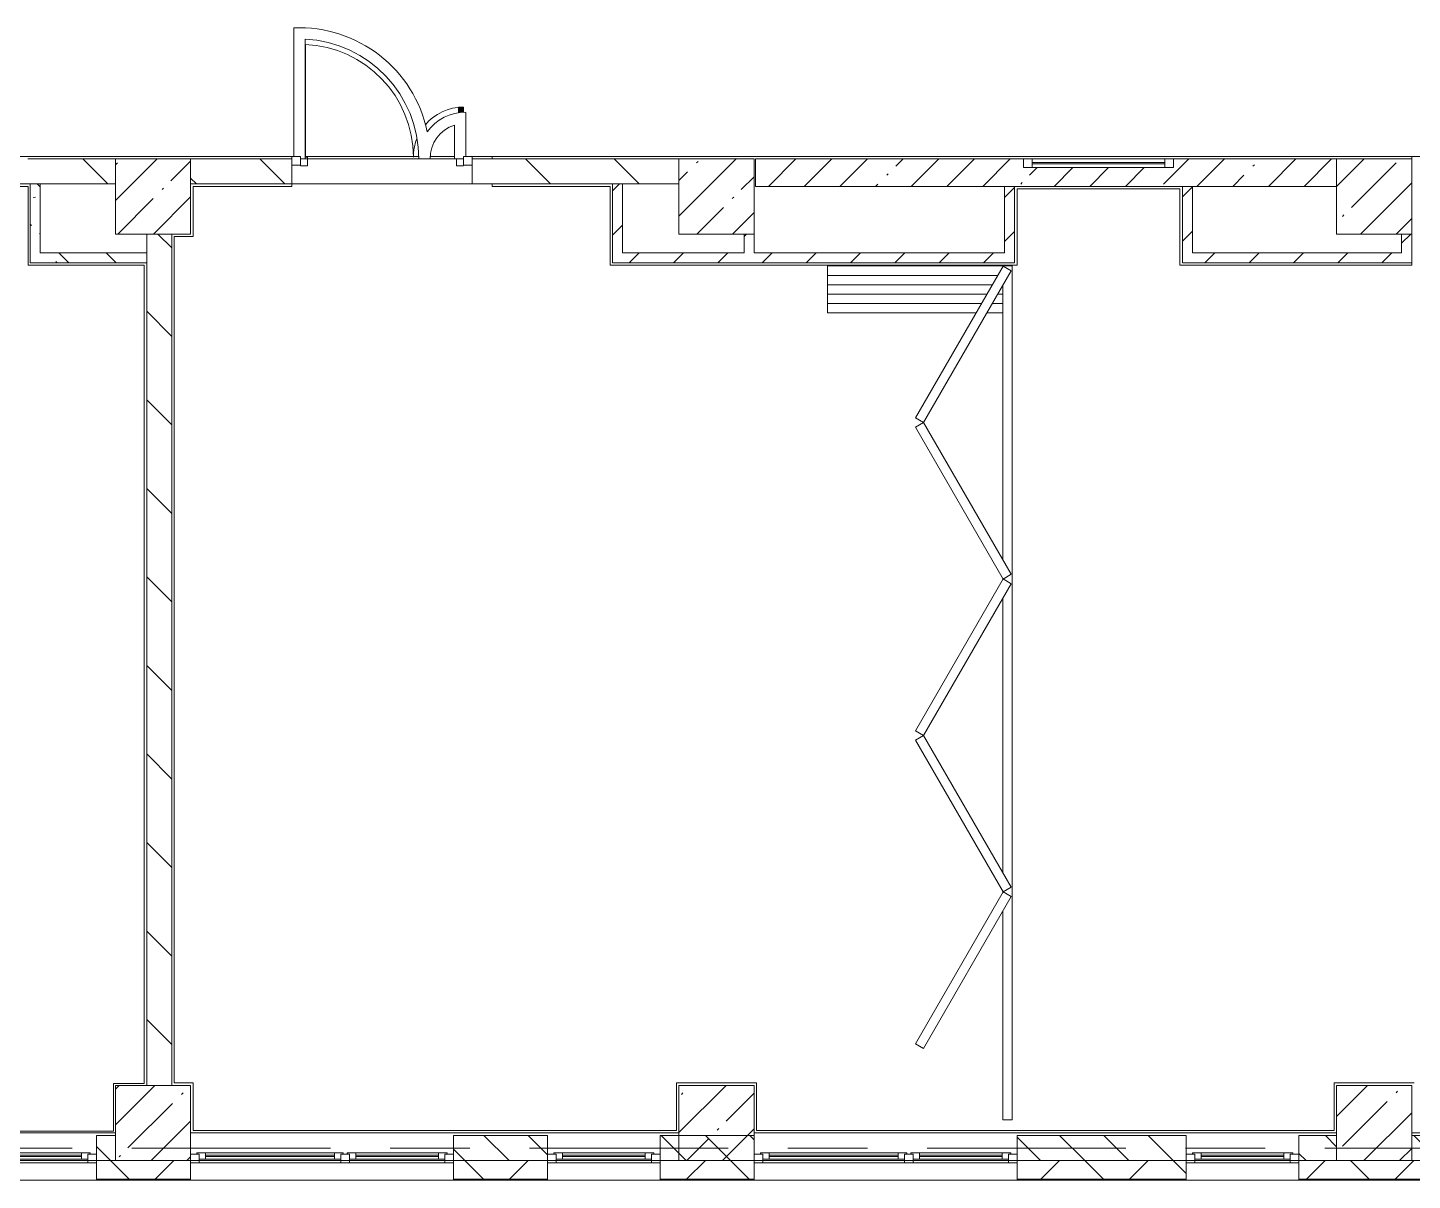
# Model space of a CAD drawing. Header units: millimetres. Extents: x 35111 to 235598, y -8553 to 29000.
# Drawn here: x 120048 to 131103, y -258 to 8948 of the extents above; entities that cross this region are included whole.
import ezdxf

# ---------------------------------------------------------------- set-up
doc = ezdxf.new("R2010")
doc.units = ezdxf.units.MM
doc.linetypes.add('Осевая', pattern=[3175, 635, -476.25, 1587.5, -476.25])
for name, color, linetype, lineweight, true_color in [('A-DETL-GENF-4', 7, 'Continuous', 5, 0xaaaaaa), ('A-DOOR-2', 7, 'Continuous', 5, 0xaaaaaa), ('A-DOOR-3', 7, 'Continuous', 5, 0xe2e2e2), ('A-DOOR-FRAM-3', 7, 'Continuous', 5, 0xaaaaaa), ('A-FLOR-2', 7, 'Continuous', 5, 0xaaaaaa), ('I-WALL-4', 7, 'Continuous', 5, 0x787878)]:
    doc.layers.add(name, color=color, linetype=linetype, lineweight=lineweight, true_color=true_color)
for name, color, linetype, lineweight in [('A-GLAZ-2', 7, 'Continuous', 5), ('A-GLAZ-CWMG-3', 7, 'Continuous', 5), ('A-WALL', 7, 'Continuous', 9), ('A-WALL-2', 7, 'Continuous', 5), ('I-WALL-3', 7, 'Continuous', 5), ('S-COLS-1', 7, 'Continuous', 5), ('Оси-2', 7, 'Осевая', 9)]:
    doc.layers.add(name, color=color, linetype=linetype, lineweight=lineweight)
pattern_1 = [(135, (108587.53, 0), (-353.553, -353.553), [])]
pattern_2 = [(45, (108587.53, 0), (-176.7767, 176.7767), [])]
pattern_3 = [(135, (108587.53, 0), (-377.17, -377.17), [533.4, -88.9, 17.78, -88.9]), (135, (108587.53, 376.94), (-377.17, -377.17), []), (50, (108587.53, 0), (637.645, -55.787), [66.675, -733.425]), (355, (108587.5, 0), (-123.35, 668.7), [53.34, -586.74]), (100.451, (108640.66, -4.65), (514.3, 612.908), [56.665, -623.315]), (46.184, (108587.5, 177.8), (948.776, -147.15), [100.01, -1100.14]), (96.636, (108666.6, 165.5), (830.91, 865.997), [85, -934.97]), (351.184, (108587.5, 177.8), (830.92, 865.99), [80.01, -880.11]), (21, (108676.43, 133.35), (530.65, -357.928), [66.675, -733.425]), (326, (108676.4, 133.35), (216.308, 644.658), [53.34, -586.74]), (71.451, (108720.65, 103.5), (746.96, 286.724), [56.665, -623.315]), (37.5, (108587.53, 0), (10.8105, 295.9426), [16.764, -562.864, 16.764, -578.866, -588.962]), (37.5, (108587.53, 0), (10.8105, 295.9426), [-1175.258, 16.764, -572.198]), (7.5, (108587.53, 0), (233.869, 350.632), [16.764, -322.834, 16.764, -549.529, -224.472]), (7.5, (108587.53, 0), (233.869, 350.632), [-905.891, 16.764, -207.708]), (327.5, (108389.28, 0), (474.568, -20.0513), [16.764, -205.486, 16.764, -676.656, -920.115]), (327.5, (108389.28, 0), (474.568, -20.0513), [-915.67, 16.764, -903.351]), (317.5, (108300.4, 0), (518.452, 88.993), [16.764, -272.161, 16.764, -443.738, -653.415]), (317.5, (108300.4, 0), (518.452, 88.993), [-749.427, 16.764, -636.65])]
pattern_4 = [(45, (108587.53, 0), (-285.123, 285.123), []), (45, (108872.65, 0), (-285.123, 285.123), [504.031, -100.806, 16.764, -84.042])]

# ---------------------------------------------------------------- blocks, each defined once
blk = doc.blocks.new('120_Окно_СКБ_1Ст - 120_Окно_СКБ_1Ст 900х2500_h_-22445987-3_9_2_птичка')
at = {"layer": 'A-GLAZ-2'}
for p, q in [((-450, -127), (-450, -57)), ((-450, -57), (-380, -57)), ((450, -57), (-450, -57)), ((-380, -57), (-380, -127)), ((380, -87), (-380, -87)), ((-380, -87), (-380, -127)), ((-330, -137), (-330, -87)), ((-330, -107), (330, -107)), ((330, -137), (330, -87)), ((380, -127), (380, -57)), ((380, -57), (450, -57)), ((380, -127), (380, -87)), ((450, -57), (450, -127)), ((-380, -127), (-450, -127)), ((-450, -127), (-400, -127)), ((-380, -127), (-400, -127)), ((-400, -127), (-400, -137)), ((-400, -137), (400, -137)), ((400, -137), (-400, -137)), ((330, -117), (-330, -117)), ((450, -127), (380, -127)), ((400, -127), (380, -127)), ((400, -127), (450, -127)), ((400, -137), (400, -127))]:
    blk.add_line(p, q, dxfattribs=at)
blk = doc.blocks.new('120_Окно_СКБ_2Ст - 120_Окно_СКБ_2Ст 2100х2500 _мал створка СЛЕВА_-V208-3_9_2_птичка')
at = {"layer": 'A-GLAZ-2'}
for p, q in [((-1050, -127), (-1050, -57)), ((-1050, -57), (-980, -57)), ((1050, -57), (-1050, -57)), ((-980, -57), (-980, -127)), ((-220, -87), (-980, -87)), ((-980, -87), (-980, -127)), ((-930, -137), (-930, -87)), ((-930, -107), (-270, -107)), ((-270, -137), (-270, -87)), ((-220, -127), (-220, -57)), ((-220, -57), (-150, -57)), ((-220, -127), (-220, -87)), ((-150, -57), (-150, -127)), ((980, -87), (-150, -87)), ((-150, -87), (-150, -127)), ((-100, -137), (-100, -87)), ((-100, -107), (930, -107)), ((930, -137), (930, -87)), ((980, -127), (980, -57)), ((980, -57), (1050, -57)), ((980, -127), (980, -87)), ((1050, -57), (1050, -127)), ((-980, -127), (-1050, -127)), ((-1050, -127), (-1000, -127)), ((-980, -127), (-1000, -127)), ((-1000, -127), (-1000, -137)), ((-1000, -137), (-200, -137)), ((-200, -137), (-1000, -137)), ((-270, -117), (-930, -117)), ((-150, -127), (-220, -127)), ((-200, -127), (-220, -127)), ((-200, -127), (-170, -127)), ((-200, -137), (-200, -127)), ((-150, -127), (-170, -127)), ((-170, -127), (-170, -137)), ((-170, -137), (1000, -137)), ((1000, -137), (-170, -137)), ((930, -117), (-100, -117)), ((1050, -127), (980, -127)), ((1000, -127), (980, -127)), ((1000, -127), (1050, -127)), ((1000, -137), (1000, -127))]:
    blk.add_line(p, q, dxfattribs=at)
blk = doc.blocks.new('120_Окно_СКБ_1Ст - 120_Окно_СКБ_1Ст 900х2500_h_-20664874-3_9_2_птичка')
at = {"layer": 'A-GLAZ-2'}
for p, q in [((-450, -127), (-450, -57)), ((-450, -57), (-380, -57)), ((450, -57), (-450, -57)), ((-380, -57), (-380, -127)), ((380, -87), (-380, -87)), ((-380, -87), (-380, -127)), ((-330, -137), (-330, -87)), ((-330, -107), (330, -107)), ((330, -137), (330, -87)), ((380, -127), (380, -57)), ((380, -57), (450, -57)), ((380, -127), (380, -87)), ((450, -57), (450, -127)), ((-380, -127), (-450, -127)), ((-450, -127), (-400, -127)), ((-380, -127), (-400, -127)), ((-400, -127), (-400, -137)), ((-400, -137), (400, -137)), ((400, -137), (-400, -137)), ((330, -117), (-330, -117)), ((450, -127), (380, -127)), ((400, -127), (380, -127)), ((400, -127), (450, -127)), ((400, -137), (400, -127))]:
    blk.add_line(p, q, dxfattribs=at)
blk = doc.blocks.new('DOR__перегородка__Прямоугольная - ТП-3_ Вн_ДПГ_6820х3300h-19315679-3_9_2_птичка')
at = {"layer": 'A-DOOR-2'}
for p, q in [((6445, 1474), (6820, 1474)), ((6445, 1474), (6445, 288)), ((6520, 1474), (6520, 244)), ((6595, 1474), (6595, 201)), ((6670, 1474), (6670, 158)), ((6745, 1474), (6745, 114)), ((6820, 1474), (6820, 0)), ((6445, 201), (6445, 75)), ((6520, 158), (6520, 75)), ((6595, 114), (6595, 75)), ((0, 75), (0, 0)), ((0, 75), (1664, 75)), ((0, 0), (6820, 0)), ((1814, 75), (1827, 75)), ((1977, 75), (4164, 75)), ((4314, 75), (4325, 75)), ((4475, 75), (6663, 75)), ((6813, 75), (6820, 75))]:
    blk.add_line(p, q, dxfattribs=at)
at = {"layer": 'A-DOOR-FRAM-3'}
for p, q in [((570, 707), (608, 772)), ((1783, 7), (570, 707)), ((608, 772), (1820, 72)), ((1821, 72), (3033, 772)), ((3071, 707), (1858, 7)), ((3033, 772), (3071, 707)), ((3070, 707), (3107, 772)), ((4282, 7), (3070, 707)), ((3107, 772), (4320, 72)), ((4319, 72), (5532, 772)), ((5569, 707), (4357, 7)), ((5532, 772), (5569, 707)), ((5569, 707), (5607, 772)), ((6781, 7), (5569, 707)), ((5607, 772), (6819, 72)), ((1820, 72), (1783, 7)), ((1858, 7), (1821, 72)), ((4320, 72), (4282, 7)), ((4357, 7), (4319, 72)), ((6819, 72), (6781, 7))]:
    blk.add_line(p, q, dxfattribs=at)
blk = doc.blocks.new('BSC_Колонна _Прямоугольная - 600х600-V306-3_9_2_птичка')
at = {"layer": 'S-COLS-1'}
h = blk.add_hatch(dxfattribs=at)
h.set_pattern_fill('FP_160', color=256, style=0, pattern_type=2)
h.set_pattern_definition([(45, (-22210, -7600), (-285.123, 285.123), []), (45, (-21924.88, -7600), (-285.123, 285.123), [504.031, -100.806, 16.764, -84.042])])
h.paths.add_polyline_path([(-300, -300), (300, -300), (300, 300), (-300, 300), (-300, 150)])
for p, q in [((300, 300), (-300, 300)), ((-300, 300), (-300, -300)), ((300, -300), (300, 300)), ((-300, -300), (300, -300))]:
    blk.add_line(p, q, dxfattribs=at)
blk = doc.blocks.new('BSC_Колонна _Прямоугольная - 600х600-V307-3_9_2_птичка')
at = {"layer": 'S-COLS-1'}
h = blk.add_hatch(dxfattribs=at)
h.set_pattern_fill('FP_161', color=256, style=0, pattern_type=2)
h.set_pattern_definition([(45, (-22210, -200), (-285.123, 285.123), []), (45, (-21924.88, -200), (-285.123, 285.123), [504.031, -100.806, 16.764, -84.042])])
h.paths.add_polyline_path([(-300, -300), (300, -300), (300, 300), (-300, 300)])
for p, q in [((300, 300), (-300, 300)), ((-300, 300), (-300, -300)), ((300, -300), (300, 300)), ((-300, -300), (300, -300))]:
    blk.add_line(p, q, dxfattribs=at)
blk = doc.blocks.new('BSC_Колонна _Прямоугольная - 600х600-20441433-3_9_2_птичка')
at = {"layer": 'S-COLS-1'}
h = blk.add_hatch(dxfattribs=at)
h.set_pattern_fill('FP_170', color=256, style=0, pattern_type=2)
h.set_pattern_definition([(45, (-12460, -7600), (-285.123, 285.123), []), (45, (-12174.88, -7600), (-285.123, 285.123), [504.031, -100.806, 16.764, -84.042])])
h.paths.add_polyline_path([(-300, -300), (300, -300), (300, 300), (-300, 300), (-300, 150)])
for p, q in [((300, 300), (-300, 300)), ((-300, 300), (-300, -300)), ((300, -300), (300, 300)), ((-300, -300), (300, -300))]:
    blk.add_line(p, q, dxfattribs=at)
blk = doc.blocks.new('BSC_Колонна _Прямоугольная - 600х600-V316-3_9_2_птичка')
at = {"layer": 'S-COLS-1'}
h = blk.add_hatch(dxfattribs=at)
h.set_pattern_fill('FP_171', color=256, style=0, pattern_type=2)
h.set_pattern_definition([(45, (-16960, -7600), (-285.123, 285.123), []), (45, (-16674.88, -7600), (-285.123, 285.123), [504.031, -100.806, 16.764, -84.042])])
h.paths.add_polyline_path([(-300, -300), (300, -300), (300, 300), (-300, 300)])
for p, q in [((300, 300), (-300, 300)), ((-300, 300), (-300, -300)), ((300, -300), (300, 300)), ((-300, -300), (300, -300))]:
    blk.add_line(p, q, dxfattribs=at)
blk = doc.blocks.new('120_Окно_СКБ_1Ст - 120_Окно_СКБ_1Ст 400х1200 EI30-24228621-3_9_2_птичка')
at = {"layer": 'A-GLAZ-2'}
for p, q in [((-600, 40), (-600, 110)), ((-600, 110), (-530, 110)), ((600, 110), (-600, 110)), ((-530, 40), (-600, 40)), ((-600, 40), (600, 40)), ((-530, 110), (-530, 40)), ((530, 80), (-530, 80)), ((530, 70), (-530, 70)), ((530, 40), (530, 110)), ((530, 110), (600, 110)), ((600, 40), (530, 40)), ((600, 110), (600, 40))]:
    blk.add_line(p, q, dxfattribs=at)
blk = doc.blocks.new('Прямоугольный импост - 50 x 70 мм-31927764-3_9_2_птичка')
at = {"layer": 'A-GLAZ-CWMG-3'}
for p, q in [((-70, 35), (0, 35)), ((-70, -35), (-70, 35)), ((0, 35), (0, -35)), ((0, -35), (-70, -35))]:
    blk.add_line(p, q, dxfattribs=at)
blk = doc.blocks.new('Дверь_Витражная_остекление_ - ДВН_ДАО_Главный вход_1200 в свету Д-22 _п_-31928779-3_9_2_птичка')
at = {"layer": 'A-DOOR-3'}
for points in [[(-615, 30), (-610, 30), (-615, 930)], [(610, 384), (650, 388), (650, 430), (610, 430), (610, 388)]]:
    blk.add_hatch(color=256, dxfattribs=at).paths.add_polyline_path(points)
at = {"layer": 'A-DETL-GENF-4'}
for p, q in [((-610, 30), (-610, 930)), ((650, 430), (610, 430)), ((610, 430), (610, 384)), ((650, 387), (650, 430)), ((-595, 30), (-615, 30)), ((-595, -40), (-595, 30)), ((595, -40), (595, 16)), ((-650, -40), (-595, -40)), ((650, -40), (595, -40))]:
    blk.add_line(p, q, dxfattribs=at)
at = {"layer": 'A-DOOR-2'}
blk.add_line((650, 430), (650, 387), dxfattribs=at)
for centre, radius, start, end in [((-650, 30), 900, 360, 87.7416), ((650, 30), 400, 90, 140.1159), ((650, 30), 400, 158.7261, 180)]:
    blk.add_arc(centre, radius, start, end, dxfattribs=at)
blk = doc.blocks.new('Прямоугольный импост - 50 x 70 мм-31701779-3_9_2_птичка')
at = {"layer": 'A-GLAZ-CWMG-3'}
for p, q in [((0, 35), (-70, 35)), ((-70, 35), (-70, -35)), ((0, -35), (0, 35)), ((-70, -35), (0, -35))]:
    blk.add_line(p, q, dxfattribs=at)

msp = doc.modelspace()

# ---------------------------------------------------------------- hatches: boundary and pattern name
at = {"layer": 'A-WALL-2'}
h = msp.add_hatch(dxfattribs=at)
h.set_pattern_fill('FP_103', color=256, style=0, pattern_type=2)
h.set_pattern_definition([(135, (108587.53, 0), (-176.7767, -176.7767), [])])
h.paths.add_polyline_path([(140697.5, -100), (140697.5, 100), (139470.4, 100), (139470.4, -100), (140286.9, -100)])
h.paths.add_polyline_path([(146577.5, -100), (146577.5, 100), (146010.5, 100), (146010.5, -100)])
h.paths.add_polyline_path([(138422.5, -100), (138570.4, -100), (138570.4, 100), (138397.3, 100), (138397.3, -100)])
h.paths.add_polyline_path([(144947.9, -100), (145110.5, -100), (145110.5, 100), (144557.5, 100), (144557.5, -100)])
h.paths.add_polyline_path([(142197.5, -100), (142457.5, -100), (142457.5, 100), (142197.5, 100), (142197.5, 39.5)])
h.paths.add_polyline_path([(127947.5, -100), (129297.5, -100), (129297.5, 100), (127947.5, 100)])
h.paths.add_polyline_path([(125371.6, -100), (125847.5, -100), (125847.5, 100), (125097.5, 100), (125097.5, -100)])
h.paths.add_polyline_path([(133761.5, -100), (134147.5, -100), (134147.5, 100), (133397.5, 100), (133397.5, -100)])
h.paths.add_polyline_path([(131297.5, -100), (131297.5, 100), (131097.5, 100), (131097.5, -100)])
h.paths.add_polyline_path([(134997.3, -100), (134997.3, 100), (134747.5, 100), (134747.5, -100)])
h.paths.add_polyline_path([(124197.5, -100), (124197.5, 100), (123447.5, 100), (123447.5, -100)])
h.paths.add_polyline_path([(130197.5, -100), (130497.5, -100), (130497.5, 100), (130197.5, 100)])
h.paths.add_polyline_path([(119697.5, -100), (119697.5, 100), (118947.3, 100), (118947.3, -100)])
h.paths.add_polyline_path([(120597.5, -100), (120747.5, -100), (120747.5, 100), (120597.5, 100)])
h.paths.add_polyline_path([(116247.5, -100), (116247.5, 100), (115417.5, 100), (115417.5, -100), (116049.6, -100)])
h = msp.add_hatch(dxfattribs=at)
h.set_pattern_fill('FP_105', color=256, style=0, pattern_type=2)
h.set_pattern_definition([(45, (108587.53, 0), (-353.5534, 353.5534), []), (135, (108587.53, 0), (-353.5534, -353.5534), [])])
h.paths.add_polyline_path([(142151.3, -250), (142457.5, -250), (142457.5, -100), (141597.5, -100), (141597.5, -250)])
h.paths.add_polyline_path([(146897.6, -250), (146897.6, -100), (146010.5, -100), (146010.5, -250), (146812.3, -250)])
h.paths.add_polyline_path([(138570.4, -250), (138570.4, -100), (137797.3, -100), (137797.3, -250), (138422.5, -250)])
h.paths.add_polyline_path([(139470.4, -250), (140697.5, -250), (140697.5, -100), (139470.4, -100)])
h.paths.add_polyline_path([(144947.9, -250), (145110.5, -250), (145110.5, -100), (144557.5, -100), (144557.5, -250)])
h.paths.add_polyline_path([(134693.7, -250), (134997.3, -250), (134997.3, -100), (133397.5, -100), (133397.5, -250), (133761.5, -250)])
h.paths.add_polyline_path([(129297.5, -250), (129297.5, -100), (127947.5, -100), (127947.5, -250), (128168.3, -250)])
h.paths.add_polyline_path([(130197.5, -250), (131297.5, -250), (131297.5, -100), (130197.5, -100)])
h.paths.add_polyline_path([(123447.5, -250), (124197.5, -250), (124197.5, -100), (123447.5, -100)])
h.paths.add_polyline_path([(125097.5, -250), (125847.5, -250), (125847.5, -100), (125097.5, -100)])
h.paths.add_polyline_path([(121347.5, -250), (121347.5, -100), (120597.5, -100), (120597.5, -250), (120710.6, -250)])
h.paths.add_polyline_path([(115417.5, -250), (116847.3, -250), (116847.3, -100), (115417.5, -100)])
h.paths.add_polyline_path([(118947.3, -250), (119697.5, -250), (119697.5, -100), (118947.3, -100)])
h.paths.add_polyline_path([(112317.5, -250), (112317.5, -100), (108327.5, -100), (108327.5, -250), (111388.6, -250)])
at = {"layer": 'I-WALL-3'}
h = msp.add_hatch(dxfattribs=at)
h.set_pattern_fill('FP_104', color=256, style=0, pattern_type=2)
h.set_pattern_definition(pattern_1)
h.paths.add_polyline_path([(125247.5, 7700), (125247.5, 7900), (123596.8, 7900), (123596.8, 7700), (124797.5, 7700)])
h.paths.add_polyline_path([(116247.5, 7700), (116247.5, 7900), (115117.5, 7900), (115117.5, 7700), (115698.5, 7700)])
h.paths.add_polyline_path([(116847.5, 7700), (120747.5, 7700), (120747.5, 7900), (120047.5, 7900), (120047.5, 7830), (119247.5, 7830), (119247.5, 7900), (116847.5, 7900), (116847.5, 7789.5)])
h.paths.add_polyline_path([(122156.8, 7700), (122156.8, 7900), (121347.5, 7900), (121347.5, 7700)])
h.paths.add_polyline_path([(112320.8, 7700), (112617.5, 7700), (112617.5, 7900), (112317.5, 7900), (112317.5, 7700)])
h = msp.add_hatch(dxfattribs=at)
h.set_pattern_fill('FP_101', color=256, style=0, pattern_type=2)
h.set_pattern_definition(pattern_4)
h.paths.add_polyline_path([(129266.5, 7680), (130497.5, 7680), (130497.5, 7900), (129197, 7900), (129197, 7830), (127997, 7830), (127997, 7900), (125857.5, 7900), (125857.5, 7680), (128168.3, 7680)])
h = msp.add_hatch(dxfattribs=at)
h.set_pattern_fill('FP_106', color=256, style=0, pattern_type=2)
h.set_pattern_definition(pattern_2)
h.paths.add_polyline_path([(124797.5, 7150), (124797.5, 7700), (124717.5, 7700), (124717.5, 7150)])
h = msp.add_hatch(dxfattribs=at)
h.set_pattern_fill('FP_106', color=256, style=0, pattern_type=2)
h.set_pattern_definition(pattern_2)
h.paths.add_polyline_path([(127927.5, 7070), (127927.5, 7680), (127847.5, 7680), (127847.5, 7070)])
h = msp.add_hatch(dxfattribs=at)
h.set_pattern_fill('FP_106', color=256, style=0, pattern_type=2)
h.set_pattern_definition(pattern_2)
h.paths.add_polyline_path([(129346.5, 7150), (129346.5, 7680), (129266.5, 7680), (129266.5, 7150)])
h = msp.add_hatch(dxfattribs=at)
h.set_pattern_fill('FP_104', color=256, style=0, pattern_type=2)
h.set_pattern_definition(pattern_1)
h.paths.add_polyline_path([(120997.5, 500), (121197.5, 500), (121197.5, 7300), (120997.5, 7300), (120997.5, 808.9)])
h = msp.add_hatch(dxfattribs=at)
h.set_pattern_fill('FP_106', color=256, style=0, pattern_type=2)
h.set_pattern_definition(pattern_2)
h.paths.add_polyline_path([(125847.5, 7150), (125847.5, 7300), (125767.5, 7300), (125767.5, 7150)])
h = msp.add_hatch(dxfattribs=at)
h.set_pattern_fill('FP_106', color=256, style=0, pattern_type=2)
h.set_pattern_definition(pattern_2)
h.paths.add_polyline_path([(131097.5, 7070), (131097.5, 7300), (131017.5, 7300), (131017.5, 7070)])
h = msp.add_hatch(dxfattribs=at)
h.set_pattern_fill('FP_106', color=256, style=0, pattern_type=2)
h.set_pattern_definition(pattern_2)
h.paths.add_polyline_path([(127847.5, 7070), (127847.5, 7150), (124717.5, 7150), (124717.5, 7070), (126303.9, 7070)])
h = msp.add_hatch(dxfattribs=at)
h.set_pattern_fill('FP_106', color=256, style=0, pattern_type=2)
h.set_pattern_definition(pattern_2)
h.paths.add_polyline_path([(131017.5, 7070), (131017.5, 7150), (129266.5, 7150), (129266.5, 7070), (130032.7, 7070)])
at = {"layer": 'I-WALL-4'}
h = msp.add_hatch(dxfattribs=at)
h.set_pattern_fill('FP_111', color=256, style=0, pattern_type=2)
h.set_pattern_definition(pattern_3)
h.paths.add_polyline_path([(120147.5, 7070), (120147.5, 7700), (120067.5, 7700), (120067.5, 7070)])
h = msp.add_hatch(dxfattribs=at)
h.set_pattern_fill('FP_111', color=256, style=0, pattern_type=2)
h.set_pattern_definition(pattern_3)
h.paths.add_polyline_path([(120997.5, 7070), (120997.5, 7150), (120147.5, 7150), (120147.5, 7070), (120710.6, 7070)])
at = {"layer": 'S-COLS-1'}
h = msp.add_hatch(dxfattribs=at)
h.set_pattern_fill('FP_101', color=256, style=0, pattern_type=2)
h.set_pattern_definition(pattern_4)
h.paths.add_polyline_path([(120747.5, -100), (121347.5, -100), (121347.5, 500), (120747.5, 500), (120747.5, 100)])
h = msp.add_hatch(dxfattribs=at)
h.set_pattern_fill('FP_101', color=256, style=0, pattern_type=2)
h.set_pattern_definition(pattern_4)
h.paths.add_polyline_path([(125247.5, -100), (125847.5, -100), (125847.5, 500), (125247.5, 500)])

# ---------------------------------------------------------------- linework, layer by layer
at = {"layer": 'A-FLOR-2'}
for p, q in [((122171.7, 8947.1), (122171.7, 7919)), ((122261.7, 7900), (122261.7, 8856.8)), ((123545.8, 7919), (123545.8, 8271.9)), ((123455.8, 8169.4), (123455.8, 7900)), ((122171.7, 7920), (115117.5, 7920)), ((122226.8, 7900), (122261.7, 7900)), ((122261.7, 7920), (123168.8, 7920)), ((123169.8, 7900), (123259.8, 7900)), ((123261.8, 7920), (123455.8, 7920)), ((123455.8, 7900), (123526.8, 7900)), ((123756.8, 7920), (123545.8, 7920)), ((131192.4, 7920), (123756.8, 7920)), ((123756.8, 7900), (123756.8, 7920)), ((131097.5, 7920), (131097.5, 7900)), ((120052.5, 7680.5), (119242.5, 7680.5)), ((120052.5, 7050.5), (120052.5, 7680.5)), ((122156.8, 7680), (121367.5, 7680)), ((121367.5, 7680), (121367.5, 7280)), ((122156.8, 7700), (122156.8, 7680)), ((123756.8, 7680), (123756.8, 7700)), ((124697.5, 7680), (123756.8, 7680)), ((124697.5, 7050), (124697.5, 7680)), ((129246.5, 7660), (127947.5, 7660)), ((127947.5, 7660), (127947.5, 7050)), ((129246.5, 7050), (129246.5, 7660)), ((121367.5, 7280), (121217.5, 7280)), ((121217.5, 7280), (121217.5, 520)), ((120977.5, 7050.5), (120052.5, 7050.5)), ((120977.5, 515.5), (120977.5, 7050.5)), ((127947.5, 7050), (124697.5, 7050)), ((131097.5, 7050), (129246.5, 7050)), ((131097.5, 7070), (131097.5, 7050)), ((120732.5, 135.5), (120732.5, 515.5)), ((120732.5, 515.5), (120977.5, 515.5)), ((121217.5, 520), (121367.5, 520)), ((121367.5, 520), (121367.5, 140)), ((125227.5, 140), (125227.5, 520)), ((125227.5, 520), (125867.5, 520)), ((125867.5, 520), (125867.5, 140)), ((130477.5, 140), (130477.5, 520)), ((130477.5, 520), (131117.5, 520)), ((116867.5, 135.5), (120732.5, 135.5)), ((121367.5, 140), (125227.5, 140)), ((125867.5, 140), (130477.5, 140))]:
    msp.add_line(p, q, dxfattribs=at)
for centre, radius, start, end in [((122214.8, 7903), 1045, 11.78406, 92.36409), ((122214.8, 7903), 955, 359.82001, 87.18541), ((123538.8, 7903), 369, 88.91556, 144.66492), ((123538.8, 7903), 279, 107.31049, 180.6161)]:
    msp.add_arc(centre, radius, start, end, dxfattribs=at)
at = {"layer": 'A-WALL'}
for p, q in [((120147.5, 7700), (120067.5, 7700)), ((124797.5, 7700), (124717.5, 7700)), ((127927.5, 7680), (127847.5, 7680)), ((129346.5, 7680), (129266.5, 7680)), ((120997.5, 7070), (120997.5, 7150)), ((120597.5, -100), (120747.5, -100)), ((123447.5, -100), (124197.5, -100)), ((125097.5, -100), (125847.5, -100)), ((127947.5, -100), (129297.5, -100)), ((130197.5, -100), (130497.5, -100)), ((131097.5, -100), (131297.5, -100)), ((120597.5, -250), (121347.5, -250)), ((120597.5, -253), (121347.5, -253)), ((123447.5, -250), (124197.5, -250)), ((123447.5, -253), (124197.5, -253)), ((125097.5, -250), (125847.5, -250)), ((125097.5, -253), (125847.5, -253)), ((127947.5, -250), (129297.5, -250)), ((127947.5, -253), (129297.5, -253)), ((130197.5, -250), (131297.5, -250)), ((130197.5, -253), (131297.5, -253))]:
    msp.add_line(p, q, dxfattribs=at)
at = {"layer": 'A-WALL-2'}
for p, q in [((120747.5, 100), (120597.5, 100)), ((120597.5, 100), (120597.5, -258)), ((120747.5, -100), (120747.5, 100)), ((124197.5, 100), (123447.5, 100)), ((123447.5, 100), (123447.5, -258)), ((124197.5, -258), (124197.5, 100)), ((125847.5, 100), (125097.5, 100)), ((125097.5, 100), (125097.5, -258)), ((125847.5, -258), (125847.5, 100)), ((129297.5, 100), (127947.5, 100)), ((127947.5, 100), (127947.5, -258)), ((129297.5, -258), (129297.5, 100)), ((130497.5, 100), (130197.5, 100)), ((130197.5, 100), (130197.5, -258)), ((131297.5, 100), (131097.5, 100)), ((119697.5, -100), (120597.5, -100)), ((120747.5, -100), (121347.5, -100)), ((121347.5, -258), (121347.5, -100)), ((124197.5, -100), (125097.5, -100)), ((125847.5, -100), (127947.5, -100)), ((129297.5, -100), (130197.5, -100)), ((123447.5, -258), (108319.5, -258)), ((130197.5, -258), (123447.5, -258)), ((145110.5, -258), (130197.5, -258))]:
    msp.add_line(p, q, dxfattribs=at)
at = {"layer": 'I-WALL-3'}
for p, q in [((120747.5, 7900), (120047.5, 7900)), ((122156.8, 7900), (121347.5, 7900)), ((122156.8, 7700), (122156.8, 7900)), ((122261.7, 7900), (123169.8, 7900)), ((123259.8, 7900), (123455.8, 7900)), ((125247.5, 7900), (123596.8, 7900)), ((123596.8, 7900), (123596.8, 7700)), ((127997, 7900), (125857.5, 7900)), ((125857.5, 7900), (125857.5, 7680)), ((130497.5, 7900), (129197, 7900)), ((119227.5, 7700), (120067.5, 7700)), ((120067.5, 7700), (120067.5, 7070)), ((120147.5, 7700), (120747.5, 7700)), ((120147.5, 7150), (120147.5, 7700)), ((124717.5, 7700), (121347.5, 7700)), ((124717.5, 7700), (124717.5, 7070)), ((124797.5, 7700), (125247.5, 7700)), ((124797.5, 7150), (124797.5, 7700)), ((125857.5, 7680), (127847.5, 7680)), ((127847.5, 7680), (127847.5, 7150)), ((127927.5, 7070), (127927.5, 7680)), ((127927.5, 7680), (129266.5, 7680)), ((129266.5, 7680), (129266.5, 7070)), ((129346.5, 7150), (129346.5, 7680)), ((129346.5, 7680), (130497.5, 7680)), ((120997.5, 7300), (120997.5, 7150)), ((121197.5, 500), (121197.5, 7300)), ((125767.5, 7300), (125767.5, 7150)), ((125847.5, 7150), (125847.5, 7300)), ((131017.5, 7300), (131017.5, 7150)), ((131097.5, 7070), (131097.5, 7300)), ((120997.5, 7150), (120147.5, 7150)), ((125767.5, 7150), (124797.5, 7150)), ((127847.5, 7150), (125847.5, 7150)), ((131017.5, 7150), (129346.5, 7150)), ((120067.5, 7070), (120997.5, 7070)), ((120997.5, 7070), (120997.5, 500)), ((124717.5, 7070), (127927.5, 7070)), ((129266.5, 7070), (131097.5, 7070)), ((120997.5, 500), (121197.5, 500)), ((116847.5, 120), (120747.5, 120)), ((121347.5, 120), (125247.5, 120)), ((125847.5, 120), (130497.5, 120)), ((131097.5, 120), (133418.8, 120)), ((123447.5, -100), (121347.5, -100))]:
    msp.add_line(p, q, dxfattribs=at)
at = {"layer": 'S-COLS-1'}
for p, q in [((120997.5, 500), (120747.5, 500)), ((120747.5, 500), (120747.5, 100)), ((121197.5, 500), (120997.5, 500)), ((121347.5, 500), (121197.5, 500)), ((121347.5, -100), (121347.5, 500)), ((125847.5, 500), (125247.5, 500)), ((125247.5, 500), (125247.5, -100)), ((125847.5, -100), (125847.5, 500)), ((120747.5, 100), (120747.5, -100)), ((120747.5, -100), (121347.5, -100)), ((125247.5, -100), (125847.5, -100))]:
    msp.add_line(p, q, dxfattribs=at)
at = {"layer": 'Оси-2'}
msp.add_line((116592, 0), (134847.5, 0), dxfattribs=at)

# ---------------------------------------------------------------- block references
at = {"layer": 'A-DOOR-2'}
msp.add_blockref('Дверь_Витражная_остекление_ - ДВН_ДАО_Главный вход_1200 в свету Д-22 _п_-31928779-3_9_2_птичка', (122876.8, 7884), dxfattribs=at)
at = {"layer": 'A-DOOR-2', "rotation": 89.99999999999955}
msp.add_blockref('DOR__перегородка__Прямоугольная - ТП-3_ Вн_ДПГ_6820х3300h-19315679-3_9_2_птичка', (127907.5, 225), dxfattribs=at)
at = {"layer": 'A-GLAZ-2'}
msp.add_blockref('120_Окно_СКБ_1Ст - 120_Окно_СКБ_1Ст 400х1200 EI30-24228621-3_9_2_птичка', (128597, 7790), dxfattribs=at)
at = {"layer": 'A-GLAZ-2', "rotation": 180}
for name, p in [('120_Окно_СКБ_1Ст - 120_Окно_СКБ_1Ст 900х2500_h_-22445987-3_9_2_птичка', (120147.5, -175)), ('120_Окно_СКБ_2Ст - 120_Окно_СКБ_2Ст 2100х2500 _мал створка СЛЕВА_-V208-3_9_2_птичка', (122397.5, -175)), ('120_Окно_СКБ_1Ст - 120_Окно_СКБ_1Ст 900х2500_h_-22445987-3_9_2_птичка', (124647.5, -175)), ('120_Окно_СКБ_2Ст - 120_Окно_СКБ_2Ст 2100х2500 _мал створка СЛЕВА_-V208-3_9_2_птичка', (126897.5, -175)), ('120_Окно_СКБ_1Ст - 120_Окно_СКБ_1Ст 900х2500_h_-20664874-3_9_2_птичка', (129747.5, -175))]:
    msp.add_blockref(name, p, dxfattribs=at)
at = {"layer": 'A-GLAZ-CWMG-3', "rotation": 180}
msp.add_blockref('Прямоугольный импост - 50 x 70 мм-31701779-3_9_2_птичка', (122156.8, 7884), dxfattribs=at)
at = {"layer": 'A-GLAZ-CWMG-3', "extrusion": (0, 0, -1), "rotation": 180}
msp.add_blockref('Прямоугольный импост - 50 x 70 мм-31927764-3_9_2_птичка', (-123596.8, 7884), dxfattribs=at)
at = {"layer": 'S-COLS-1'}
for name, p in [('BSC_Колонна _Прямоугольная - 600х600-20441433-3_9_2_птичка', (121047.5, 7600)), ('BSC_Колонна _Прямоугольная - 600х600-V316-3_9_2_птичка', (125547.5, 7600)), ('BSC_Колонна _Прямоугольная - 600х600-V306-3_9_2_птичка', (130797.5, 7600)), ('BSC_Колонна _Прямоугольная - 600х600-V307-3_9_2_птичка', (130797.5, 200))]:
    msp.add_blockref(name, p, dxfattribs=at)

doc.saveas('drawing.dxf')
